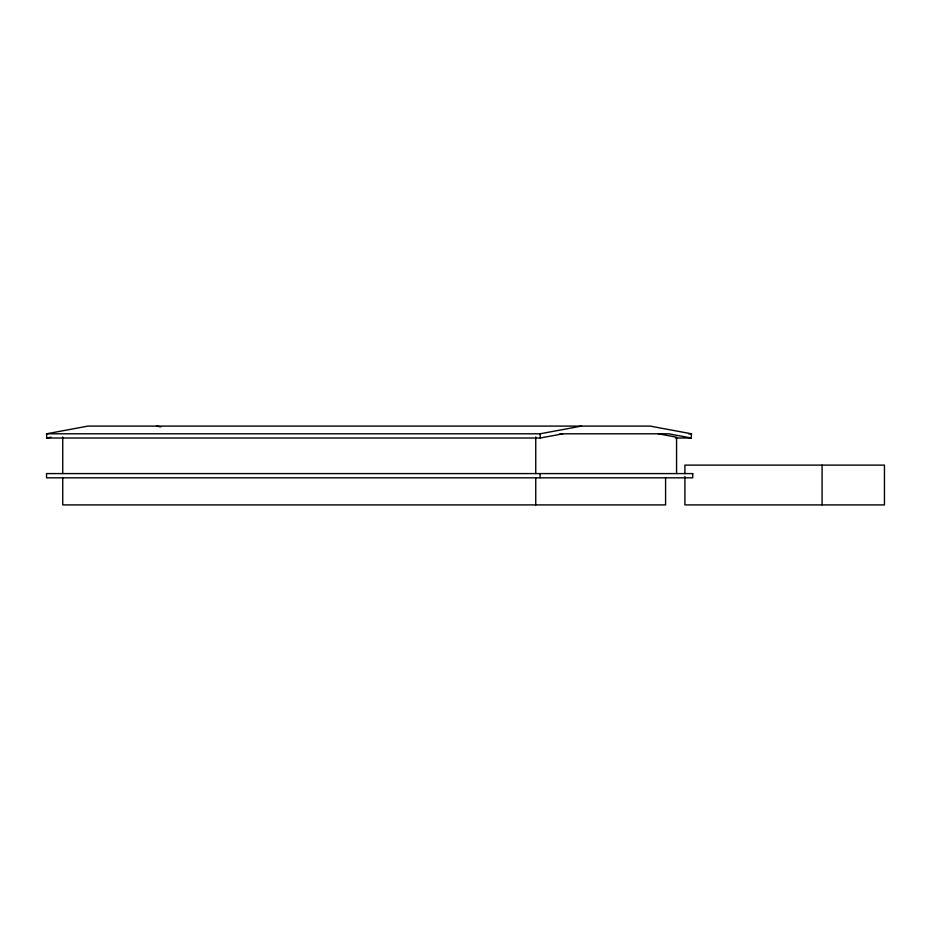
<?xml version="1.0" encoding="UTF-8"?>
<svg xmlns="http://www.w3.org/2000/svg" width="931" height="931" viewBox="0 0 931 931"><rect width="100%" height="100%" fill="white"/><g stroke="black" fill="none" stroke-linecap="round" stroke-linejoin="round"><path stroke-width="1.4" d="M675.324 438.012L691.291 438.012L691.489 433.799L650.094 426.095L87.945 426.095L46.55 433.799L46.748 438.012L540.294 438.012L562.941 433.799M46.748 438.012L50.996 437.221M46.55 433.799L540.096 433.799L581.491 426.095M559.903 433.799L668.644 433.799L691.291 438.012M688.591 433.799L691.489 433.799M658.392 433.799L676.569 437.186L676.569 473.588M156.548 426.095L160.83 426.898M540.096 433.799L540.294 438.012M822.096 465.116L822.096 504.905M684.902 473.646L684.902 465.116L884.45 465.116L884.45 504.905L684.902 504.905L684.902 476.486M665.584 477.812L665.584 504.905L62.738 504.905L62.738 477.812M540.096 473.588L540.096 477.812M535.744 436.953L535.744 473.588M535.744 477.812L535.744 504.905M62.738 436.953L62.738 473.588M692.745 473.588L46.55 473.588L46.55 477.812L692.745 477.812L692.745 473.588"/></g></svg>
